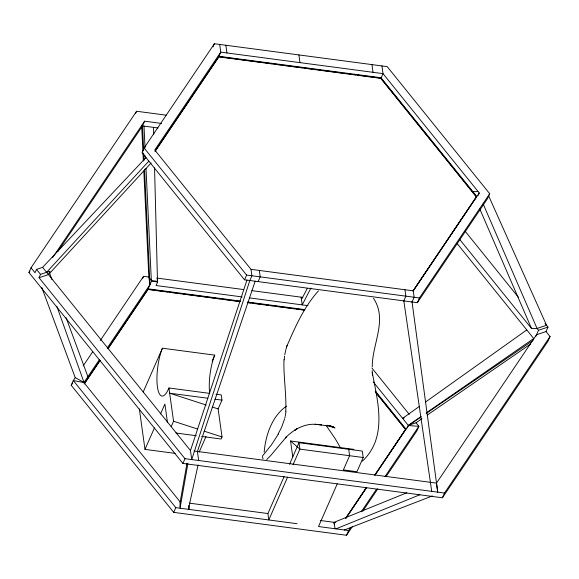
<?xml version="1.0" encoding="UTF-8"?>
<svg xmlns="http://www.w3.org/2000/svg" width="579" height="579" viewBox="0 0 579 579"><rect width="100%" height="100%" fill="white"/><g stroke="black" fill="none" stroke-linecap="round" stroke-linejoin="round"><path stroke-width="0.87" d="M372.268 366.833C372.102 343.846 387.879 319.825 373.491 298.315M283.978 359.697C283.413 376.886 286.504 393.995 285.773 411.177M179.953 506.886L180.178 501.928L187.003 463.193M334.047 523.966L334.126 522.316L406.834 492.758M264.162 452.141C265.631 435.205 271.971 416.171 286.46 406.147M284.224 359.892L284.564 356.085M285.975 411.285L285.331 415.736M284.767 354.645L285.809 349.89M180.04 508.21L187.9 463.584M188.392 509.317L198.054 464.923M284.759 418.255L285.172 416.583M284.55 419.087L281.568 427.309L278.072 434.127M285.99 349.224L286.612 347.255M219.68 44.431L220.751 52.139L154.759 150.004L251.011 269.351L251.908 275.77L249.831 280.504L191.736 459.581L190.477 450.542L246.951 280.084M255.201 281.177L197.403 451.454L198.662 460.493M287.133 345.258L286.424 347.226C294.979 327.432 303.801 307.058 318.428 290.897M545.027 323.393L548.009 327.084L546.048 331.55L550.05 336.522L547.973 341.248L442.414 497.781L182.906 463.417L28.95 272.521L31.027 267.788L136.586 111.255L166.115 115.163M145.988 157.582L42.593 267.353L36.506 269.387L35.029 272.752L31.027 267.788M39.039 277.717L40.516 274.352L50.011 271.175L48.535 274.54L39.039 277.717L184.983 458.684L444.491 493.047L550.05 336.522M135.544 113.622L136.586 111.255M161.592 123.436L144.598 121.185L142.521 125.918L57.914 251.38M144.12 147.963L142.043 152.697L244.555 279.809L417.35 302.687L487.634 198.459L489.711 193.726L387.199 66.621L214.404 43.736L144.12 147.963L246.632 275.076L419.428 297.953L489.711 193.726M213.021 46.892L214.404 43.736M352.589 526.268L346.517 535.264L173.722 512.379L71.21 385.274L73.287 380.541L75.234 377.653L41.775 287.474M218.826 56.894L219.086 56.301L381.033 77.745L476.712 196.39L413.247 290.716M142.535 278.68L143.57 276.313L148.846 277.008L151.329 280.533L157.495 281.351L154.557 167.896M151.242 279.454L151.481 281.17L147.848 289.449L240.155 301.673M148 289.464L148.253 288.878L240.408 301.08M157.162 278.557L157.64 281.98L156.084 285.534L242.138 296.926M143.201 392.012L162.424 348.218L214.751 355.144A28.212 7.99 -82.5 0 0 209.663 393.192M175.14 453.386L144.989 449.391L154.398 427.946M160.549 413.927L164.899 404.033L167.461 422.438M171.181 426.665L173.562 421.244L168.923 387.981A28.212 7.99 -82.5 0 1 157.56 387.792A28.212 7.99 -82.5 0 1 162.424 348.218M244.555 279.809L246.632 275.076M212.211 360.927L214.751 355.144M258.133 281.604L260.21 276.871L259.312 270.451M182.906 463.417L184.983 458.684M199.118 452.199L206.001 436.53M201.615 436.428L221.127 439.012L222.032 436.957L218.124 408.912L221.974 400.125L221.25 394.907L215.931 394.205M173.722 512.379L175.799 507.653L73.287 380.541L83.926 382.581L180.178 501.928L180.402 503.535M380.772 78.339L381.033 77.745M476.633 197.034L380.924 78.36L383.001 73.627L381.93 65.919M287.597 477.132L268.794 519.964L267.903 513.544L284.115 476.611M289.522 464.293L298.996 442.711L362.288 451.092L363.185 457.511L356.954 471.711L343.369 469.909L349.607 455.716L348.71 449.297M293.017 464.778L299.893 449.13L298.996 442.711M403.773 300.892L405.85 296.159L404.953 289.739M412.074 301.992L414.151 297.259L413.261 290.839L479.253 192.973L383.001 73.627L220.751 52.139L218.674 56.872L380.924 78.36M337.246 483.863L318.508 526.55L348.594 530.53L350.621 527.534M417.35 302.687L419.428 297.953M478.218 195.34L479.253 192.973M346.517 535.264L348.594 530.53M374.772 475.301L405.879 428.967L375.308 391.057M407.384 427.917L408.419 425.551L421.099 416.894M442.414 497.781L444.491 493.047M535.857 336.305L538.506 330.262L548.009 327.084M301.898 298.771L307.311 288.335M310.945 288.031L302.202 304.88L301.131 297.179M278.304 434.134L271.544 444.723L262.548 455.926M28.95 272.521L29.891 271.124M52.617 257.583L144.598 121.185M154.998 151.336L219.086 56.301M155.244 151.184L218.963 56.691L223.972 57.357M83.152 365.914L92.72 351.728M100.268 340.524L143.57 276.313M71.21 385.274L72.73 383.023M83.926 382.581L99.501 359.479M107.571 347.516L149.925 284.716L144.54 169.227M84.165 383.913L99.986 360.42M107.882 348.746L148.253 288.878M84.411 383.761L100.058 360.558M108.128 348.587L148.13 289.268L163.307 291.28M413.001 290.875L476.712 196.39M345.706 518.198L366.442 487.453M375.033 474.708L405.879 428.967M345.952 518.039L366.688 487.294M345.952 518.183L366.608 487.554M375.17 474.86L408.419 425.551L418.878 426.303L416.8 431.037L385.961 476.778M361.238 511.785L376.408 489.291M384.999 476.546L418.878 426.303L416.04 422.786L408.282 425.377L420.904 416.641M362.7 511.271L377.87 488.777M412.024 301.825L437.738 492.157L436.479 483.118L536.545 334.727L546.048 331.55M362.324 461.195C387.735 437.398 377.848 402.108 372.254 372.492L372.21 370.603M190.477 450.542L46.602 272.318L148.839 161.121M48.535 274.54L151.133 162.952M266.673 459.574L270.559 455.716L286.562 436.696L285.367 437.912C293.582 429.408 305.104 422.923 317.285 424.472L315.179 424.342L321.439 424.834L315.179 424.342M419.514 406.32L402.615 418.356L404.171 417.835M425.391 402.137L526.781 329.936M426.101 413.044L533.722 338.534L457.092 243.513M416.04 422.786L421.99 418.697M427.201 415.114L530.574 344.049M426.325 413.326L532.977 340.481M335.972 528.859L419.876 494.748M344.353 529.973L432.383 495.928M472.298 191.656L477.805 191.591M459.654 239.388L531.544 328.525L537.051 328.452L546.554 325.275L488.502 195.557M319.347 424.675L332.194 426.6L329.69 426.043L333.793 427.15L327.743 425.304L333.793 427.15M225.701 57.589L232.874 58.537M234.669 58.776L237.354 59.13M239.149 59.369L246.321 60.317M248.116 60.556L263.351 62.575M265.146 62.807L272.318 63.762M274.113 63.994L276.798 64.356M278.593 64.587L281.278 64.949M283.073 65.181L302.795 67.794M304.59 68.032L311.763 68.981M313.55 69.219L316.243 69.574M318.037 69.813L320.723 70.168M322.517 70.406L342.24 73.019M344.035 73.258L346.72 73.613M348.515 73.851L351.2 74.206M352.995 74.445L355.687 74.8M357.475 75.038L380.577 78.093L476.452 196.983M157.98 127.966L142.521 125.918L143.657 150.279M251.011 269.351L413.261 290.839M156.8 278.065L243.759 289.58M251.822 290.644L302.788 297.396M151.481 281.17L157.64 281.98M249.31 297.874L308.014 305.654M247.566 302.028L304.829 309.613M165.095 291.519L167.772 291.874M169.56 292.106L176.704 293.054M178.491 293.292L181.169 293.647M182.95 293.879L185.635 294.233M187.415 294.472L202.599 296.484M204.38 296.716L215.989 298.257M217.776 298.489L220.454 298.844M222.242 299.082L224.92 299.437M226.707 299.676L229.385 300.031M231.173 300.262L240.097 301.449M248.138 302.513L250.816 302.868M252.596 303.106L255.281 303.461M257.062 303.693L264.205 304.641M265.993 304.88L268.67 305.234M270.458 305.466L273.136 305.821M274.924 306.059L290.101 308.071M291.888 308.303L294.566 308.658M296.354 308.897L303.497 309.845M247.313 302.622L304.568 310.199M168.923 387.981L209.721 393.38M207.789 398.243L169.654 393.199L206.218 405.047M214.881 399.184L221.974 400.125M292.764 456.911L290.542 440.981L353.841 449.369M363.185 457.511L299.893 449.13L290.542 440.981M175.9 433.02L196.295 435.726M193.936 450.998L436.479 483.118M189.376 503.151L267.903 513.544M320.223 520.478L335.784 522.533M175.799 507.653L297.07 523.706M212.167 406.979L218.124 408.912M173.562 421.244L197.367 428.967M204.17 431.167L222.032 436.957M331.05 426.31L334.98 427.946L330.464 426.014M329.806 425.797L332.201 426.926L330.168 425.854M75.234 377.653L84.02 382.437L56.8 306.168M329.617 425.681L330.927 426.694M465.169 231.267L518.393 297.259M538.506 330.262L537.051 328.452L483.197 204.032M371.87 368.005L409.244 414.354M373.223 381.901L408.419 425.551M375.206 391.672L405.778 429.582M375.612 392.352L405.618 429.553M42.593 267.353L46.602 272.318M36.506 269.387L40.516 274.352M325.999 425.196L335.321 438.896L340.409 447.654M479.832 209.077L531.544 328.525M49.526 272.962L52.023 279.708M66.064 317.654L87.907 376.676M263.004 458.901L262.519 456.607M403.795 300.733L431.731 491.361M371.957 64.602L373.035 72.303M298.902 54.925L299.973 62.633M334.126 522.316L335.017 528.736M225.839 45.249L226.917 52.957M188.819 505.438L189.376 509.448M149.925 284.716L148.846 277.008L143.816 170.856M139.344 408.912L144.989 449.391M372.254 372.492L372.514 375.481M144.012 126.113L145.04 147.79M145.423 155.917L145.553 158.624M146.024 168.561L151.329 280.533M141.689 125.875L142.883 151.068M142.962 152.863L143.346 160.962M143.824 153.891L144.113 160.202M153.515 127.373L153.696 134.581M296.81 428.916L294.617 430.335L296.839 428.938"/></g></svg>
